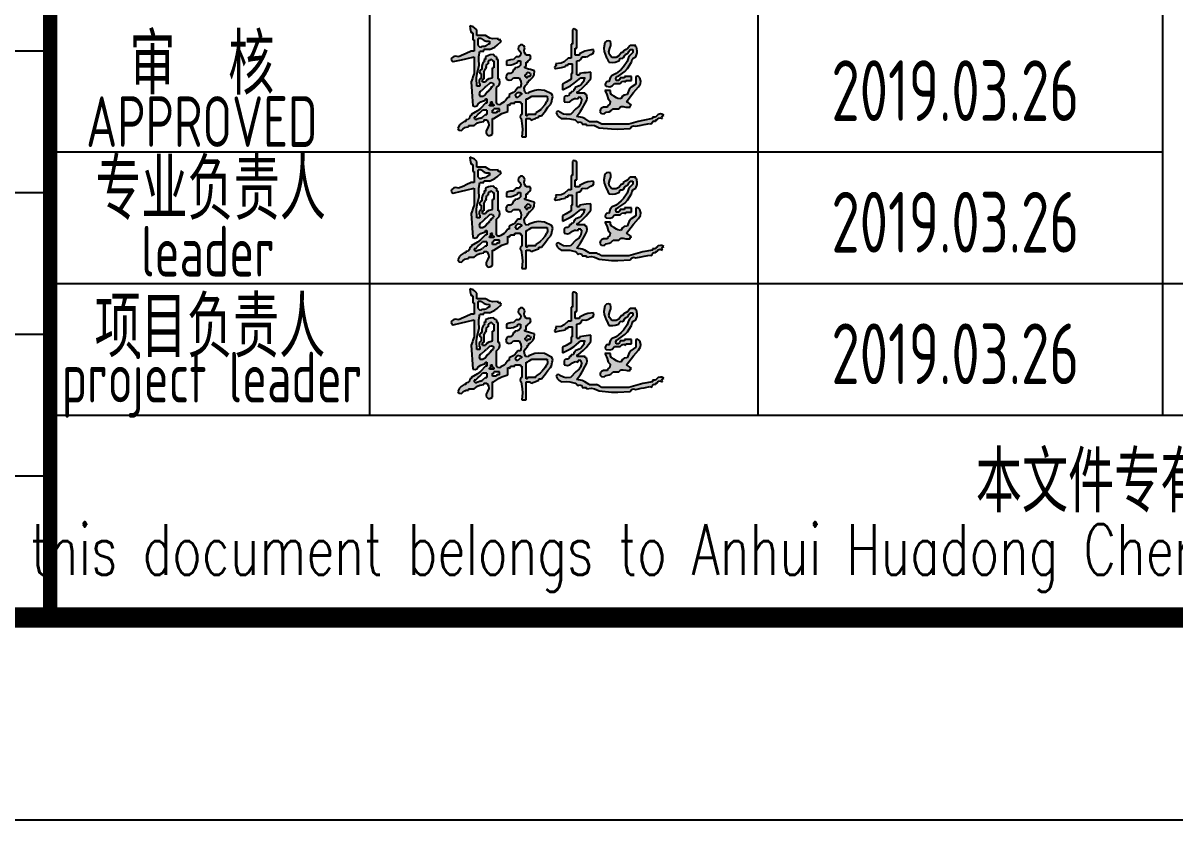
# Model space of a CAD drawing. Extents: x 4414382 to 4540065, y -615151 to -235742.
# Drawn here: x 4512928 to 4518623, y -359784 to -355847 of the extents above; entities that cross this region are included whole.
import ezdxf
from ezdxf.enums import TextEntityAlignment as Align

# ---------------------------------------------------------------- set-up
doc = ezdxf.new("R2010")
doc.units = 0
doc.header["$LTSCALE"] = 1000
doc.header["$MEASUREMENT"] = 0
doc.layers.get('0').update_dxf_attribs({"linetype": 'CONTINUOUS'})
doc.layers.add('PUB_TITLE', color=4, linetype='CONTINUOUS')
doc.layers.add('图层线', color=8, linetype='CONTINUOUS')
doc.styles.add('AHD', font='sceie.shx', dxfattribs={"width": 0.7, "bigfont": 'sceic.shx'})
doc.styles.add('ECEC_TQ', font='txt_l.shx', dxfattribs={"bigfont": 'hztxt_l.shx'})
doc.styles.add('sceie', font='sceie.shx', dxfattribs={"bigfont": 'sceic.shx'})

# ---------------------------------------------------------------- blocks, each defined once
blk = doc.blocks.new('韩超')
h = blk.add_hatch(color=256)
h.dxf.hatch_style = 1
h.paths.add_polyline_path([(0.787849, 0.514197), (0.777955, 0.527898), (0.77346, 0.562754), (0.78123, 0.586063), (0.805739, 0.61125), (0.805739, 0.625142), (0.819631, 0.625142), (0.818004, 0.635027), (0.823773, 0.643681), (0.833523, 0.64598), (0.860867, 0.674873), (0.870953, 0.696725), (0.875199, 0.736279), (0.836353, 0.74757), (0.816903, 0.753127), (0.777955, 0.764063), (0.777955, 0.777955), (0.791847, 0.777955), (0.791847, 0.819631), (0.801775, 0.820971), (0.80763, 0.824875), (0.812685, 0.833523), (0.832189, 0.847055), (0.839321, 0.866071), (0.833523, 0.889091), (0.791847, 0.889091), (0.776856, 0.916298), (0.7735, 0.934755), (0.777955, 0.965498), (0.770329, 0.984025), (0.756314, 0.993368), (0.736279, 0.993282), (0.716867, 0.977277), (0.713907, 0.950644), (0.729333, 0.930768), (0.740061, 0.911103), (0.737625, 0.891618), (0.722387, 0.875199), (0.694603, 0.875199), (0.683489, 0.864086), (0.677932, 0.858529), (0.666819, 0.847415), (0.638572, 0.845181), (0.624291, 0.842325), (0.597358, 0.833523), (0.597358, 0.791847), (0.643081, 0.794876), (0.666726, 0.800787), (0.708495, 0.819631), (0.708495, 0.833523), (0.736279, 0.833523), (0.736279, 0.791847), (0.718733, 0.774249), (0.705317, 0.767541), (0.680711, 0.764063), (0.680711, 0.750171), (0.666819, 0.750171), (0.658732, 0.72359), (0.639033, 0.708815), (0.61125, 0.708495), (0.596777, 0.690733), (0.592946, 0.675409), (0.597358, 0.652926), (0.623512, 0.642026), (0.64687, 0.646697), (0.666819, 0.666819), (0.722387, 0.666819), (0.738834, 0.631134), (0.742077, 0.608437), (0.736279, 0.569574), (0.708495, 0.569574), (0.682162, 0.535076), (0.663824, 0.519794), (0.625142, 0.500114), (0.625142, 0.47233), (0.61125, 0.47233), (0.589715, 0.441777), (0.574435, 0.428025), (0.54179, 0.409816), (0.527664, 0.400538), (0.510468, 0.403404), (0.500114, 0.416762), (0.500114, 0.569574), (0.524623, 0.594762), (0.532393, 0.618071), (0.527898, 0.652926), (0.514006, 0.652926), (0.514006, 0.847415), (0.500114, 0.847415), (0.500114, 0.875199), (0.486416, 0.877514), (0.478388, 0.883536), (0.47233, 0.896037), (0.438162, 0.892345), (0.420863, 0.888021), (0.388977, 0.875199), (0.388977, 0.847415), (0.375085, 0.847415), (0.379444, 0.836821), (0.376971, 0.826928), (0.368139, 0.819631), (0.356965, 0.793593), (0.353947, 0.778504), (0.354247, 0.750171), (0.337644, 0.741703), (0.330222, 0.726858), (0.333409, 0.708495), (0.347301, 0.708495), (0.347301, 0.666819), (0.332737, 0.655189), (0.327028, 0.643772), (0.326463, 0.625142), (0.32344, 0.619715), (0.327253, 0.612088), (0.333409, 0.61125), (0.333409, 0.583466), (0.305625, 0.583466), (0.302565, 0.667178), (0.306887, 0.710398), (0.326463, 0.791847), (0.3234, 0.8474), (0.32482, 0.875797), (0.333409, 0.930768), (0.375085, 0.930768), (0.375085, 0.94466), (0.430654, 0.94466), (0.482374, 0.970498), (0.50707, 0.987931), (0.548736, 1.028012), (0.542559, 1.028676), (0.538615, 1.036564), (0.54179, 1.041904), (0.514006, 1.041904), (0.514006, 1.055796), (0.462884, 1.052445), (0.433869, 1.058893), (0.388977, 1.08358), (0.305625, 1.08358), (0.305625, 1.139148), (0.281985, 1.161307), (0.266841, 1.170393), (0.236165, 1.180825), (0.238399, 1.152578), (0.241255, 1.138297), (0.250057, 1.111364), (0.263949, 1.111364), (0.263949, 1.041904), (0.277841, 1.041904), (0.277841, 0.930768), (0.250057, 0.930768), (0.200194, 0.90821), (0.175186, 0.897095), (0.125028, 0.875199), (0.097454, 0.881715), (0.078516, 0.877928), (0.055568, 0.861307), (0.050109, 0.847376), (0.0559, 0.8329), (0.06946, 0.826577), (0.152955, 0.845407), (0.194635, 0.855133), (0.277841, 0.875199), (0.277841, 0.708495), (0.266727, 0.675154), (0.261171, 0.658483), (0.250057, 0.625142), (0.255939, 0.530696), (0.258718, 0.483462), (0.263949, 0.388977), (0.286969, 0.38318), (0.305985, 0.390311), (0.319517, 0.409816), (0.344599, 0.428141), (0.359268, 0.435475), (0.388977, 0.444546), (0.388977, 0.458438), (0.40287, 0.458438), (0.40287, 0.416762), (0.388977, 0.416762), (0.340729, 0.364454), (0.31168, 0.341215), (0.250057, 0.305625), (0.250057, 0.291733), (0.236165, 0.291733), (0.231424, 0.268639), (0.217583, 0.254798), (0.194489, 0.250057), (0.194489, 0.236165), (0.180597, 0.236165), (0.148793, 0.216524), (0.134276, 0.200394), (0.118082, 0.166705), (0.127514, 0.14947), (0.152825, 0.145854), (0.166705, 0.159759), (0.185336, 0.17447), (0.198563, 0.17943), (0.222273, 0.180597), (0.222273, 0.194489), (0.277841, 0.194489), (0.311245, 0.220472), (0.333233, 0.229896), (0.375085, 0.236165), (0.375085, 0.250057), (0.40287, 0.250057), (0.420685, 0.221738), (0.422698, 0.197582), (0.409816, 0.166705), (0.396068, 0.142401), (0.398473, 0.118345), (0.416762, 0.097244), (0.43433, 0.097627), (0.444154, 0.100901), (0.458438, 0.111136), (0.458438, 0.263949), (0.47233, 0.263949), (0.524193, 0.298154), (0.552768, 0.312442), (0.61125, 0.333409), (0.61125, 0.40287), (0.621931, 0.39652), (0.637706, 0.404407), (0.639034, 0.416762), (0.680711, 0.416762), (0.680711, 0.430654), (0.736279, 0.430654), (0.736279, 0.416762), (0.750171, 0.416762), (0.750171, 0.305625), (0.735269, 0.297653), (0.731714, 0.276323), (0.743225, 0.263949), (0.754517, 0.192544), (0.755945, 0.155413), (0.750171, 0.083352), (0.791847, 0.083352), (0.791847, 0.263949), (0.833523, 0.263949), (0.837499, 0.253205), (0.852744, 0.249394), (0.861307, 0.257003), (0.883535, 0.265338), (0.894648, 0.269506), (0.916876, 0.277841), (0.916876, 0.291733), (0.94466, 0.291733), (0.969894, 0.324902), (0.982398, 0.341574), (1.007174, 0.375085), (1.032146, 0.402761), (1.041693, 0.421855), (1.04885, 0.458438), (1.055218, 0.477023), (1.053221, 0.491001), (1.041904, 0.50706), (0.972444, 0.54179), (0.910919, 0.546316), (0.877697, 0.541786), (0.819631, 0.520952), (0.805828, 0.5112)])
h.paths.add_polyline_path([(0.791847, 0.458438), (0.805739, 0.458438), (0.82241, 0.469551), (0.847415, 0.486222), (1.000228, 0.486222), (1.003038, 0.45197), (0.997988, 0.431769), (0.97939, 0.40287), (0.948039, 0.36501), (0.929334, 0.347744), (0.889091, 0.319517), (0.889091, 0.305625), (0.805739, 0.305625), (0.805739, 0.291733), (0.791847, 0.291733)], flags=16)
h.paths.add_polyline_path([(0.750171, 0.500114), (0.736279, 0.500114), (0.725165, 0.489), (0.719608, 0.483443), (0.708495, 0.47233), (0.694603, 0.47233), (0.694603, 0.486222), (0.688447, 0.48706), (0.684633, 0.494686), (0.687657, 0.500114), (0.701182, 0.516386), (0.715167, 0.52238), (0.736279, 0.520952), (0.736943, 0.514775), (0.744831, 0.510831), (0.750171, 0.514006)], flags=16)
h.paths.add_polyline_path([(0.791847, 0.666819), (0.793521, 0.674497), (0.785633, 0.682384), (0.777955, 0.680711), (0.777955, 0.694603), (0.791847, 0.694603), (0.792194, 0.70849), (0.806202, 0.718996), (0.819631, 0.715441), (0.833192, 0.709118), (0.838982, 0.694641), (0.833523, 0.680711), (0.805739, 0.680711), (0.805739, 0.666819)], flags=16)
h.paths.add_polyline_path([(0.527898, 0.361193), (0.527898, 0.333409), (0.517217, 0.339759), (0.501443, 0.331871), (0.500114, 0.319517), (0.458438, 0.319517), (0.458438, 0.347301), (0.466116, 0.345628), (0.474003, 0.353515), (0.47233, 0.361193)], flags=16)
h.paths.add_polyline_path([(0.47233, 0.40287), (0.47233, 0.388977), (0.430654, 0.388977), (0.42898, 0.396656), (0.436867, 0.404543), (0.444546, 0.40287), (0.444546, 0.430654), (0.458438, 0.430654), (0.452088, 0.419973), (0.459976, 0.404198)], flags=16)
h.paths.add_polyline_path([(0.47233, 0.604304), (0.464836, 0.588169), (0.458643, 0.580427), (0.444546, 0.569574), (0.444546, 0.555682), (0.430654, 0.555682), (0.432327, 0.548004), (0.42444, 0.540117), (0.416762, 0.54179), (0.416762, 0.527898), (0.40287, 0.527898), (0.39467, 0.507807), (0.386422, 0.49791), (0.368139, 0.486222), (0.333409, 0.486222), (0.327612, 0.509242), (0.334743, 0.528258), (0.354247, 0.54179), (0.384775, 0.569612), (0.400056, 0.583504), (0.430654, 0.61125), (0.446814, 0.616197), (0.458647, 0.614224)], flags=16)
h.paths.add_polyline_path([(0.458438, 0.666819), (0.426908, 0.659351), (0.410404, 0.649448), (0.388977, 0.625142), (0.361193, 0.625142), (0.354844, 0.635823), (0.362731, 0.651598), (0.375085, 0.652926), (0.375085, 0.722387), (0.390598, 0.753922), (0.396359, 0.771203), (0.40287, 0.805739), (0.416762, 0.805739), (0.416762, 0.833523), (0.430654, 0.833523), (0.434629, 0.844267), (0.449874, 0.848078), (0.458438, 0.840469), (0.459102, 0.834292), (0.466989, 0.830348), (0.47233, 0.833523), (0.47233, 0.764063), (0.458438, 0.764063)], flags=16)
h.paths.add_polyline_path([(0.40287, 0.347301), (0.40287, 0.305625), (0.388977, 0.305625), (0.360889, 0.27915), (0.342496, 0.268422), (0.305625, 0.257003), (0.294367, 0.254885), (0.286778, 0.256782), (0.277841, 0.263949), (0.277841, 0.277841), (0.291733, 0.277841), (0.319459, 0.305683), (0.333352, 0.319575), (0.361193, 0.347301)], flags=16)
h.paths.add_polyline_path([(0.430654, 1.000228), (0.416762, 1.000228), (0.39813, 0.985517), (0.384903, 0.980557), (0.361193, 0.97939), (0.347067, 0.970112), (0.329871, 0.972978), (0.319517, 0.986336), (0.319517, 1.055796), (0.347301, 1.055796), (0.376072, 1.035613), (0.395527, 1.029128), (0.430654, 1.028012)], flags=16)
h = blk.add_hatch(color=256)
h.dxf.hatch_style = 1
h.paths.add_polyline_path([(1.542018, 0.208381), (1.519791, 0.219494), (1.508677, 0.225051), (1.48645, 0.236165), (1.416989, 0.236165), (1.371255, 0.264232), (1.344642, 0.274582), (1.291961, 0.284787), (1.328443, 0.335457), (1.345237, 0.362046), (1.375313, 0.416762), (1.391241, 0.446575), (1.394603, 0.466747), (1.389205, 0.500114), (1.375313, 0.500114), (1.375313, 0.514006), (1.291961, 0.514006), (1.291961, 0.527898), (1.305853, 0.527898), (1.359796, 0.576664), (1.385101, 0.603375), (1.430881, 0.659873), (1.430881, 0.722387), (1.386427, 0.71683), (1.3642, 0.714052), (1.319745, 0.708495), (1.319745, 0.694603), (1.291961, 0.694603), (1.291961, 0.833523), (1.31926, 0.838693), (1.334923, 0.85044), (1.347529, 0.875199), (1.381781, 0.872389), (1.401982, 0.877439), (1.430881, 0.896037), (1.450883, 0.906123), (1.460131, 0.922307), (1.458666, 0.94466), (1.401114, 0.937345), (1.371819, 0.928557), (1.319745, 0.902983), (1.319745, 0.889091), (1.278069, 0.889091), (1.278069, 0.958552), (1.291961, 0.958552), (1.291961, 1.139148), (1.285806, 1.138304), (1.281086, 1.140664), (1.278069, 1.146094), (1.267308, 1.150023), (1.257931, 1.147679), (1.250285, 1.139148), (1.250285, 1.000228), (1.236393, 1.000228), (1.236393, 0.861307), (1.208609, 0.861307), (1.168183, 0.824416), (1.138053, 0.811024), (1.08358, 0.805739), (1.087939, 0.795145), (1.085465, 0.785252), (1.076634, 0.777955), (1.071121, 0.771113), (1.075065, 0.759282), (1.08358, 0.757117), (1.122533, 0.76519), (1.141984, 0.769358), (1.180825, 0.777955), (1.180825, 0.791847), (1.208609, 0.791847), (1.208609, 0.805739), (1.250285, 0.805739), (1.250285, 0.708495), (1.236393, 0.708495), (1.236393, 0.652926), (1.203973, 0.631977), (1.187234, 0.622213), (1.15304, 0.604304), (1.15304, 0.548736), (1.229739, 0.588318), (1.266619, 0.612432), (1.333637, 0.666819), (1.375313, 0.666819), (1.366995, 0.654381), (1.363975, 0.646831), (1.361421, 0.632088), (1.335054, 0.599814), (1.316435, 0.58585), (1.278069, 0.569574), (1.278069, 0.555682), (1.264177, 0.555682), (1.26415, 0.539965), (1.25211, 0.527924), (1.236393, 0.527898), (1.236393, 0.514006), (1.222501, 0.514006), (1.219217, 0.502022), (1.216226, 0.496039), (1.208609, 0.486222), (1.191149, 0.488205), (1.17971, 0.484393), (1.166932, 0.47233), (1.166932, 0.430654), (1.200708, 0.424307), (1.223469, 0.429997), (1.250285, 0.451492), (1.27048, 0.461183), (1.283894, 0.46286), (1.305853, 0.458438), (1.305853, 0.47233), (1.333637, 0.47233), (1.333637, 0.458438), (1.339793, 0.4576), (1.343606, 0.449973), (1.340583, 0.444546), (1.32937, 0.406076), (1.316213, 0.38634), (1.285015, 0.361193), (1.229447, 0.305625), (1.187056, 0.302553), (1.163204, 0.307323), (1.125256, 0.326463), (1.114566, 0.33576), (1.096818, 0.332211), (1.090526, 0.319517), (1.102438, 0.292491), (1.113943, 0.279343), (1.139148, 0.263949), (1.194983, 0.265062), (1.223561, 0.262204), (1.278069, 0.250057), (1.289183, 0.238943), (1.294739, 0.233386), (1.305853, 0.222273), (1.320568, 0.231877), (1.341519, 0.224893), (1.347529, 0.208381), (1.389205, 0.208381), (1.389205, 0.194489), (1.439628, 0.1998), (1.468259, 0.195028), (1.514234, 0.173651), (1.635959, 0.161998), (1.69773, 0.160594), (1.819859, 0.166705), (1.833779, 0.185933), (1.852296, 0.192877), (1.875427, 0.187543), (1.930995, 0.198656), (1.958779, 0.204213), (2.014348, 0.215327), (2.025534, 0.209917), (2.039748, 0.217024), (2.042132, 0.229219), (2.049428, 0.23805), (2.059322, 0.240524), (2.069916, 0.236165), (2.069916, 0.250057), (2.083808, 0.250057), (2.098401, 0.26772), (2.118188, 0.272666), (2.139376, 0.263949), (2.133917, 0.27788), (2.139708, 0.292356), (2.153268, 0.298679), (2.133073, 0.308371), (2.119659, 0.310047), (2.0977, 0.305625), (2.086586, 0.294512), (2.08103, 0.288955), (2.069916, 0.277841), (2.042132, 0.277841), (2.042132, 0.263949), (1.946785, 0.245868), (1.899372, 0.234712), (1.805967, 0.208381)])
h = blk.add_hatch(color=256)
h.dxf.hatch_style = 1
h.paths.add_polyline_path([(1.611478, 0.625142), (1.597547, 0.630601), (1.583071, 0.624811), (1.576748, 0.61125), (1.572819, 0.60049), (1.575163, 0.591112), (1.583694, 0.583466), (1.61855, 0.578971), (1.641859, 0.586741), (1.667046, 0.61125), (1.680938, 0.61125), (1.722615, 0.61125), (1.737208, 0.628913), (1.756995, 0.63386), (1.778183, 0.625142), (1.778183, 0.639034), (1.833751, 0.639034), (1.833751, 0.655705), (1.833751, 0.66404), (1.833751, 0.680711), (1.805967, 0.680711), (1.792075, 0.680711), (1.764291, 0.680711), (1.764291, 0.666819), (1.722615, 0.666819), (1.717058, 0.655705), (1.714279, 0.650148), (1.708723, 0.639034), (1.69483, 0.639034), (1.680938, 0.639034), (1.678868, 0.661339), (1.688455, 0.678116), (1.708723, 0.687657), (1.768692, 0.728785), (1.795922, 0.757527), (1.833751, 0.819631), (1.839429, 0.846829), (1.850907, 0.862133), (1.875427, 0.875199), (1.888443, 0.91196), (1.890032, 0.934206), (1.882373, 0.972444), (1.876196, 0.973108), (1.872252, 0.980995), (1.875427, 0.986336), (1.861535, 0.986336), (1.819859, 0.986336), (1.796859, 0.959188), (1.781933, 0.947248), (1.750399, 0.930768), (1.750399, 0.916876), (1.736507, 0.916876), (1.71031, 0.882162), (1.682751, 0.868382), (1.639262, 0.868253), (1.61591, 0.897042), (1.610049, 0.922442), (1.618424, 0.958552), (1.629264, 0.984285), (1.6309, 1.000642), (1.62537, 1.028012), (1.602888, 1.032424), (1.587563, 1.028593), (1.569802, 1.01412), (1.562035, 0.958817), (1.56513, 0.927869), (1.583694, 0.875199), (1.595758, 0.853473), (1.601336, 0.842318), (1.611478, 0.819631), (1.650742, 0.818134), (1.671448, 0.821092), (1.708723, 0.833523), (1.714279, 0.844637), (1.717058, 0.850194), (1.722615, 0.861307), (1.740978, 0.85812), (1.755823, 0.865542), (1.764291, 0.882145), (1.764955, 0.888322), (1.772842, 0.892266), (1.778183, 0.889091), (1.778183, 0.902983), (1.792075, 0.902983), (1.803189, 0.919654), (1.808745, 0.927989), (1.819859, 0.94466), (1.847643, 0.94466), (1.847643, 0.916876), (1.817381, 0.887163), (1.804962, 0.866982), (1.792075, 0.826577), (1.753545, 0.774398), (1.730689, 0.750113), (1.680938, 0.708495), (1.641359, 0.690689), (1.621854, 0.667284)])
h = blk.add_hatch(color=256)
h.dxf.hatch_style = 1
h.paths.add_polyline_path([(1.831635, 0.573795), (1.812227, 0.549535), (1.792075, 0.500114), (1.762292, 0.496094), (1.744726, 0.484384), (1.729561, 0.458438), (1.700075, 0.463546), (1.684975, 0.469586), (1.6601, 0.486222), (1.637668, 0.49978), (1.627728, 0.515685), (1.62537, 0.54179), (1.603143, 0.54179), (1.592029, 0.54179), (1.569802, 0.54179), (1.586675, 0.509854), (1.593737, 0.492906), (1.604532, 0.458438), (1.621804, 0.436498), (1.61886, 0.407063), (1.597586, 0.388977), (1.597586, 0.375085), (1.55591, 0.375085), (1.536306, 0.36578), (1.526798, 0.35437), (1.52118, 0.333409), (1.537185, 0.313997), (1.563818, 0.311038), (1.583694, 0.326463), (1.614401, 0.331156), (1.630976, 0.339443), (1.653154, 0.361193), (1.667046, 0.361193), (1.708723, 0.361193), (1.720352, 0.375758), (1.731769, 0.381467), (1.750399, 0.382031), (1.77782, 0.376762), (1.791938, 0.37535), (1.819859, 0.375085), (1.821199, 0.385013), (1.825102, 0.390868), (1.833751, 0.395924), (1.815429, 0.411271), (1.805589, 0.418299), (1.785129, 0.430654), (1.829593, 0.491137), (1.853312, 0.520437), (1.903211, 0.57652), (1.923495, 0.606919), (1.927312, 0.631729), (1.917103, 0.666819), (1.904326, 0.678881), (1.892887, 0.682694), (1.875427, 0.680711), (1.875427, 0.650148), (1.875427, 0.634867), (1.875427, 0.604304)])
for p, q in [((0.266841, 1.170393), (0.236165, 1.180825)), ((0.236165, 1.180825), (0.238399, 1.152578)), ((0.238399, 1.152578), (0.241255, 1.138297)), ((0.281985, 1.161307), (0.266841, 1.170393)), ((0.305625, 1.139148), (0.281985, 1.161307)), ((0.305625, 1.08358), (0.305625, 1.139148)), ((1.257931, 1.147679), (1.250285, 1.139148)), ((1.250285, 1.139148), (1.250285, 1.000228)), ((1.267308, 1.150023), (1.257931, 1.147679)), ((1.278069, 1.146094), (1.267308, 1.150023)), ((1.281086, 1.140664), (1.278069, 1.146094)), ((1.285806, 1.138304), (1.281086, 1.140664)), ((1.291961, 1.139148), (1.285806, 1.138304)), ((1.291961, 0.958552), (1.291961, 1.139148)), ((0.241255, 1.138297), (0.250057, 1.111364)), ((0.263949, 1.111364), (0.250057, 1.111364)), ((0.263949, 1.111364), (0.263949, 1.041904)), ((0.263949, 1.041904), (0.277841, 1.041904)), ((0.277841, 1.041904), (0.277841, 0.930768)), ((0.388977, 1.08358), (0.305625, 1.08358)), ((0.319517, 0.986336), (0.319517, 1.055796)), ((0.347301, 1.055796), (0.319517, 1.055796)), ((0.347301, 1.055796), (0.376072, 1.035613)), ((0.376072, 1.035613), (0.395527, 1.029128)), ((0.433869, 1.058893), (0.388977, 1.08358)), ((0.395527, 1.029128), (0.430654, 1.028012)), ((0.430654, 1.028012), (0.430654, 1.000228)), ((0.462884, 1.052445), (0.433869, 1.058893)), ((0.514006, 1.055796), (0.462884, 1.052445)), ((0.50707, 0.987931), (0.548736, 1.028012)), ((0.514006, 1.041904), (0.514006, 1.055796)), ((0.54179, 1.041904), (0.514006, 1.041904)), ((0.538615, 1.036564), (0.54179, 1.041904)), ((0.542559, 1.028676), (0.538615, 1.036564)), ((0.548736, 1.028012), (0.542559, 1.028676)), ((1.587563, 1.028593), (1.569802, 1.01412)), ((1.602888, 1.032424), (1.587563, 1.028593)), ((1.62537, 1.028012), (1.602888, 1.032424)), ((1.6309, 1.000642), (1.62537, 1.028012)), ((0.250057, 0.930768), (0.200194, 0.90821)), ((0.277841, 0.930768), (0.250057, 0.930768)), ((0.319517, 0.986336), (0.329871, 0.972978)), ((0.32482, 0.875797), (0.333409, 0.930768)), ((0.329871, 0.972978), (0.347067, 0.970112)), ((0.333409, 0.930768), (0.375085, 0.930768)), ((0.347067, 0.970112), (0.361193, 0.97939)), ((0.361193, 0.97939), (0.384903, 0.980557)), ((0.375085, 0.930768), (0.375085, 0.94466)), ((0.430654, 0.94466), (0.375085, 0.94466)), ((0.384903, 0.980557), (0.39813, 0.985517)), ((0.416762, 1.000228), (0.39813, 0.985517)), ((0.430654, 1.000228), (0.416762, 1.000228)), ((0.430654, 0.94466), (0.482374, 0.970498)), ((0.482374, 0.970498), (0.50707, 0.987931)), ((0.716867, 0.977277), (0.713907, 0.950644)), ((0.713907, 0.950644), (0.729333, 0.930768)), ((0.736279, 0.993282), (0.716867, 0.977277)), ((0.729333, 0.930768), (0.740061, 0.911103)), ((0.756314, 0.993368), (0.736279, 0.993282)), ((0.770329, 0.984025), (0.756314, 0.993368)), ((0.777955, 0.965498), (0.770329, 0.984025)), ((0.7735, 0.934755), (0.777955, 0.965498)), ((0.776856, 0.916298), (0.7735, 0.934755)), ((0.791847, 0.889091), (0.776856, 0.916298)), ((1.236393, 1.000228), (1.236393, 0.861307)), ((1.250285, 1.000228), (1.236393, 1.000228)), ((1.278069, 0.958552), (1.291961, 0.958552)), ((1.278069, 0.889091), (1.278069, 0.958552)), ((1.371819, 0.928557), (1.319745, 0.902983)), ((1.401114, 0.937345), (1.371819, 0.928557)), ((1.458666, 0.94466), (1.401114, 0.937345)), ((1.450883, 0.906123), (1.460131, 0.922307)), ((1.460131, 0.922307), (1.458666, 0.94466)), ((1.569802, 1.01412), (1.562035, 0.958817)), ((1.562035, 0.958817), (1.56513, 0.927869)), ((1.56513, 0.927869), (1.583694, 0.875199)), ((1.610049, 0.922442), (1.618424, 0.958552)), ((1.61591, 0.897042), (1.610049, 0.922442)), ((1.618424, 0.958552), (1.629264, 0.984285)), ((1.629264, 0.984285), (1.6309, 1.000642)), ((1.736507, 0.916876), (1.71031, 0.882162)), ((1.750399, 0.916876), (1.736507, 0.916876)), ((1.781933, 0.947248), (1.750399, 0.930768)), ((1.750399, 0.930768), (1.750399, 0.916876)), ((1.796859, 0.959188), (1.781933, 0.947248)), ((1.792075, 0.902983), (1.803189, 0.919654)), ((1.819859, 0.986336), (1.796859, 0.959188)), ((1.803189, 0.919654), (1.808745, 0.927989)), ((1.808745, 0.927989), (1.819859, 0.94466)), ((1.847643, 0.916876), (1.817381, 0.887163)), ((1.861535, 0.986336), (1.819859, 0.986336)), ((1.819859, 0.94466), (1.847643, 0.94466)), ((1.847643, 0.94466), (1.847643, 0.916876)), ((1.875427, 0.986336), (1.861535, 0.986336)), ((1.872252, 0.980995), (1.875427, 0.986336)), ((1.876196, 0.973108), (1.872252, 0.980995)), ((1.875427, 0.875199), (1.888443, 0.91196)), ((1.882373, 0.972444), (1.876196, 0.973108)), ((1.890032, 0.934206), (1.882373, 0.972444)), ((1.888443, 0.91196), (1.890032, 0.934206)), ((0.055568, 0.861307), (0.050109, 0.847376)), ((0.050109, 0.847376), (0.0559, 0.8329)), ((0.078516, 0.877928), (0.055568, 0.861307)), ((0.0559, 0.8329), (0.06946, 0.826577)), ((0.06946, 0.826577), (0.152955, 0.845407)), ((0.097454, 0.881715), (0.078516, 0.877928)), ((0.125028, 0.875199), (0.097454, 0.881715)), ((0.175186, 0.897095), (0.125028, 0.875199)), ((0.152955, 0.845407), (0.194635, 0.855133)), ((0.200194, 0.90821), (0.175186, 0.897095)), ((0.194635, 0.855133), (0.277841, 0.875199)), ((0.277841, 0.875199), (0.277841, 0.708495)), ((0.3234, 0.8474), (0.32482, 0.875797)), ((0.326463, 0.791847), (0.3234, 0.8474)), ((0.368139, 0.819631), (0.356965, 0.793593)), ((0.376971, 0.826928), (0.368139, 0.819631)), ((0.388977, 0.847415), (0.375085, 0.847415)), ((0.375085, 0.847415), (0.379444, 0.836821)), ((0.379444, 0.836821), (0.376971, 0.826928)), ((0.420863, 0.888021), (0.388977, 0.875199)), ((0.388977, 0.875199), (0.388977, 0.847415)), ((0.396359, 0.771203), (0.40287, 0.805739)), ((0.40287, 0.805739), (0.416762, 0.805739)), ((0.416762, 0.833523), (0.416762, 0.805739)), ((0.430654, 0.833523), (0.416762, 0.833523)), ((0.438162, 0.892345), (0.420863, 0.888021)), ((0.434629, 0.844267), (0.430654, 0.833523)), ((0.449874, 0.848078), (0.434629, 0.844267)), ((0.47233, 0.896037), (0.438162, 0.892345)), ((0.458438, 0.840469), (0.449874, 0.848078)), ((0.458438, 0.840469), (0.459102, 0.834292)), ((0.466989, 0.830348), (0.459102, 0.834292)), ((0.47233, 0.833523), (0.466989, 0.830348)), ((0.478388, 0.883536), (0.47233, 0.896037)), ((0.47233, 0.833523), (0.47233, 0.764063)), ((0.486416, 0.877514), (0.478388, 0.883536)), ((0.500114, 0.875199), (0.486416, 0.877514)), ((0.500114, 0.875199), (0.500114, 0.847415)), ((0.514006, 0.847415), (0.500114, 0.847415)), ((0.514006, 0.652926), (0.514006, 0.847415)), ((0.624291, 0.842325), (0.597358, 0.833523)), ((0.597358, 0.833523), (0.597358, 0.791847)), ((0.638572, 0.845181), (0.624291, 0.842325)), ((0.666819, 0.847415), (0.638572, 0.845181)), ((0.643081, 0.794876), (0.666726, 0.800787)), ((0.666726, 0.800787), (0.708495, 0.819631)), ((0.677932, 0.858529), (0.666819, 0.847415)), ((0.683489, 0.864086), (0.677932, 0.858529)), ((0.694603, 0.875199), (0.683489, 0.864086)), ((0.722387, 0.875199), (0.694603, 0.875199)), ((0.708495, 0.833523), (0.736279, 0.833523)), ((0.708495, 0.819631), (0.708495, 0.833523)), ((0.737625, 0.891618), (0.722387, 0.875199)), ((0.736279, 0.833523), (0.736279, 0.791847)), ((0.740061, 0.911103), (0.737625, 0.891618)), ((0.833523, 0.889091), (0.791847, 0.889091)), ((0.791847, 0.819631), (0.801775, 0.820971)), ((0.791847, 0.777955), (0.791847, 0.819631)), ((0.801775, 0.820971), (0.80763, 0.824875)), ((0.80763, 0.824875), (0.812685, 0.833523)), ((0.812685, 0.833523), (0.832189, 0.847055)), ((0.832189, 0.847055), (0.839321, 0.866071)), ((0.839321, 0.866071), (0.833523, 0.889091)), ((1.138053, 0.811024), (1.08358, 0.805739)), ((1.08358, 0.805739), (1.087939, 0.795145)), ((1.168183, 0.824416), (1.138053, 0.811024)), ((1.208609, 0.861307), (1.168183, 0.824416)), ((1.236393, 0.861307), (1.208609, 0.861307)), ((1.208609, 0.791847), (1.208609, 0.805739)), ((1.208609, 0.805739), (1.250285, 0.805739)), ((1.250285, 0.708495), (1.250285, 0.805739)), ((1.319745, 0.889091), (1.278069, 0.889091)), ((1.291961, 0.833523), (1.31926, 0.838693)), ((1.291961, 0.694603), (1.291961, 0.833523)), ((1.31926, 0.838693), (1.334923, 0.85044)), ((1.319745, 0.902983), (1.319745, 0.889091)), ((1.334923, 0.85044), (1.347529, 0.875199)), ((1.347529, 0.875199), (1.381781, 0.872389)), ((1.381781, 0.872389), (1.401982, 0.877439)), ((1.401982, 0.877439), (1.430881, 0.896037)), ((1.430881, 0.896037), (1.450883, 0.906123)), ((1.583694, 0.875199), (1.595758, 0.853473)), ((1.595758, 0.853473), (1.601336, 0.842318)), ((1.601336, 0.842318), (1.611478, 0.819631)), ((1.611478, 0.819631), (1.650742, 0.818134)), ((1.639262, 0.868253), (1.61591, 0.897042)), ((1.682751, 0.868382), (1.639262, 0.868253)), ((1.650742, 0.818134), (1.671448, 0.821092)), ((1.671448, 0.821092), (1.708723, 0.833523)), ((1.71031, 0.882162), (1.682751, 0.868382)), ((1.708723, 0.833523), (1.714279, 0.844637)), ((1.714279, 0.844637), (1.717058, 0.850194)), ((1.717058, 0.850194), (1.722615, 0.861307)), ((1.722615, 0.861307), (1.740978, 0.85812)), ((1.740978, 0.85812), (1.755823, 0.865542)), ((1.792075, 0.826577), (1.753545, 0.774398)), ((1.755823, 0.865542), (1.764291, 0.882145)), ((1.764291, 0.882145), (1.764955, 0.888322)), ((1.764955, 0.888322), (1.772842, 0.892266)), ((1.772842, 0.892266), (1.778183, 0.889091)), ((1.778183, 0.902983), (1.792075, 0.902983)), ((1.778183, 0.889091), (1.778183, 0.902983)), ((1.804962, 0.866982), (1.792075, 0.826577)), ((1.795922, 0.757527), (1.833751, 0.819631)), ((1.817381, 0.887163), (1.804962, 0.866982)), ((1.833751, 0.819631), (1.839429, 0.846829)), ((1.839429, 0.846829), (1.850907, 0.862133)), ((1.850907, 0.862133), (1.875427, 0.875199)), ((0.277841, 0.708495), (0.266727, 0.675154)), ((0.302565, 0.667178), (0.306887, 0.710398)), ((0.306887, 0.710398), (0.326463, 0.791847)), ((0.337644, 0.741703), (0.330222, 0.726858)), ((0.330222, 0.726858), (0.333409, 0.708495)), ((0.347301, 0.708495), (0.333409, 0.708495)), ((0.354247, 0.750171), (0.337644, 0.741703)), ((0.347301, 0.708495), (0.347301, 0.666819)), ((0.356965, 0.793593), (0.353947, 0.778504)), ((0.353947, 0.778504), (0.354247, 0.750171)), ((0.375085, 0.722387), (0.390598, 0.753922)), ((0.375085, 0.722387), (0.375085, 0.652926)), ((0.396359, 0.771203), (0.390598, 0.753922)), ((0.47233, 0.764063), (0.458438, 0.764063)), ((0.458438, 0.666819), (0.458438, 0.764063)), ((0.596777, 0.690733), (0.592946, 0.675409)), ((0.61125, 0.708495), (0.596777, 0.690733)), ((0.597358, 0.791847), (0.643081, 0.794876)), ((0.639033, 0.708815), (0.61125, 0.708495)), ((0.658732, 0.72359), (0.639033, 0.708815)), ((0.666819, 0.750171), (0.658732, 0.72359)), ((0.680711, 0.750171), (0.666819, 0.750171)), ((0.705317, 0.767541), (0.680711, 0.764063)), ((0.680711, 0.764063), (0.680711, 0.750171)), ((0.718733, 0.774249), (0.705317, 0.767541)), ((0.736279, 0.791847), (0.718733, 0.774249)), ((0.777955, 0.777955), (0.791847, 0.777955)), ((0.777955, 0.764063), (0.777955, 0.777955)), ((0.816903, 0.753127), (0.777955, 0.764063)), ((0.777955, 0.694603), (0.777955, 0.680711)), ((0.777955, 0.694603), (0.791847, 0.694603)), ((0.792194, 0.70849), (0.791847, 0.694603)), ((0.806202, 0.718996), (0.792194, 0.70849)), ((0.819631, 0.715441), (0.806202, 0.718996)), ((0.836353, 0.74757), (0.816903, 0.753127)), ((0.833192, 0.709118), (0.819631, 0.715441)), ((0.833192, 0.709118), (0.838982, 0.694641)), ((0.833523, 0.680711), (0.838982, 0.694641)), ((0.875199, 0.736279), (0.836353, 0.74757)), ((0.860867, 0.674873), (0.870953, 0.696725)), ((0.870953, 0.696725), (0.875199, 0.736279)), ((1.076634, 0.777955), (1.071121, 0.771113)), ((1.071121, 0.771113), (1.075065, 0.759282)), ((1.075065, 0.759282), (1.08358, 0.757117)), ((1.085465, 0.785252), (1.076634, 0.777955)), ((1.08358, 0.757117), (1.122533, 0.76519)), ((1.087939, 0.795145), (1.085465, 0.785252)), ((1.122533, 0.76519), (1.141984, 0.769358)), ((1.141984, 0.769358), (1.180825, 0.777955)), ((1.180825, 0.791847), (1.208609, 0.791847)), ((1.180825, 0.791847), (1.180825, 0.777955)), ((1.236393, 0.708495), (1.236393, 0.652926)), ((1.250285, 0.708495), (1.236393, 0.708495)), ((1.291961, 0.694603), (1.319745, 0.694603)), ((1.3642, 0.714052), (1.319745, 0.708495)), ((1.319745, 0.708495), (1.319745, 0.694603)), ((1.386427, 0.71683), (1.3642, 0.714052)), ((1.430881, 0.722387), (1.386427, 0.71683)), ((1.430881, 0.659873), (1.430881, 0.722387)), ((1.641359, 0.690689), (1.621854, 0.667284)), ((1.680938, 0.708495), (1.641359, 0.690689)), ((1.730689, 0.750113), (1.680938, 0.708495)), ((1.688455, 0.678116), (1.708723, 0.687657)), ((1.708723, 0.687657), (1.768692, 0.728785)), ((1.753545, 0.774398), (1.730689, 0.750113)), ((1.768692, 0.728785), (1.795922, 0.757527)), ((0.261171, 0.658483), (0.250057, 0.625142)), ((0.250057, 0.625142), (0.255939, 0.530696)), ((0.266727, 0.675154), (0.261171, 0.658483)), ((0.305625, 0.583466), (0.302565, 0.667178)), ((0.333409, 0.583466), (0.305625, 0.583466)), ((0.326463, 0.625142), (0.32344, 0.619715)), ((0.32344, 0.619715), (0.327253, 0.612088)), ((0.327028, 0.643772), (0.326463, 0.625142)), ((0.332737, 0.655189), (0.327028, 0.643772)), ((0.327253, 0.612088), (0.333409, 0.61125)), ((0.347301, 0.666819), (0.332737, 0.655189)), ((0.333409, 0.61125), (0.333409, 0.583466)), ((0.384775, 0.569612), (0.354247, 0.54179)), ((0.362731, 0.651598), (0.354844, 0.635823)), ((0.361193, 0.625142), (0.354844, 0.635823)), ((0.361193, 0.625142), (0.388977, 0.625142)), ((0.375085, 0.652926), (0.362731, 0.651598)), ((0.384775, 0.569612), (0.400056, 0.583504)), ((0.410404, 0.649448), (0.388977, 0.625142)), ((0.430654, 0.61125), (0.400056, 0.583504)), ((0.410404, 0.649448), (0.426908, 0.659351)), ((0.426908, 0.659351), (0.458438, 0.666819)), ((0.446814, 0.616197), (0.430654, 0.61125)), ((0.444546, 0.569574), (0.458643, 0.580427)), ((0.444546, 0.569574), (0.444546, 0.555682)), ((0.458647, 0.614224), (0.446814, 0.616197)), ((0.458643, 0.580427), (0.464836, 0.588169)), ((0.458647, 0.614224), (0.47233, 0.604304)), ((0.47233, 0.604304), (0.464836, 0.588169)), ((0.500114, 0.569574), (0.524623, 0.594762)), ((0.500114, 0.416762), (0.500114, 0.569574)), ((0.527898, 0.652926), (0.514006, 0.652926)), ((0.524623, 0.594762), (0.532393, 0.618071)), ((0.532393, 0.618071), (0.527898, 0.652926)), ((0.592946, 0.675409), (0.597358, 0.652926)), ((0.597358, 0.652926), (0.623512, 0.642026)), ((0.623512, 0.642026), (0.64687, 0.646697)), ((0.64687, 0.646697), (0.666819, 0.666819)), ((0.666819, 0.666819), (0.722387, 0.666819)), ((0.708495, 0.569574), (0.682162, 0.535076)), ((0.736279, 0.569574), (0.708495, 0.569574)), ((0.722387, 0.666819), (0.738834, 0.631134)), ((0.742077, 0.608437), (0.736279, 0.569574)), ((0.738834, 0.631134), (0.742077, 0.608437)), ((0.77346, 0.562754), (0.78123, 0.586063)), ((0.785633, 0.682384), (0.777955, 0.680711)), ((0.78123, 0.586063), (0.805739, 0.61125)), ((0.785633, 0.682384), (0.793521, 0.674497)), ((0.793521, 0.674497), (0.791847, 0.666819)), ((0.805739, 0.666819), (0.791847, 0.666819)), ((0.833523, 0.680711), (0.805739, 0.680711)), ((0.805739, 0.666819), (0.805739, 0.680711)), ((0.805739, 0.61125), (0.805739, 0.625142)), ((0.805739, 0.625142), (0.819631, 0.625142)), ((0.818004, 0.635027), (0.823773, 0.643681)), ((0.819631, 0.625142), (0.818004, 0.635027)), ((0.823773, 0.643681), (0.833523, 0.64598)), ((0.833523, 0.64598), (0.860867, 0.674873)), ((1.187234, 0.622213), (1.15304, 0.604304)), ((1.15304, 0.604304), (1.15304, 0.548736)), ((1.15304, 0.548736), (1.229739, 0.588318)), ((1.203973, 0.631977), (1.187234, 0.622213)), ((1.236393, 0.652926), (1.203973, 0.631977)), ((1.229739, 0.588318), (1.266619, 0.612432)), ((1.266619, 0.612432), (1.333637, 0.666819)), ((1.316435, 0.58585), (1.278069, 0.569574)), ((1.278069, 0.555682), (1.278069, 0.569574)), ((1.305853, 0.527898), (1.359796, 0.576664)), ((1.335054, 0.599814), (1.316435, 0.58585)), ((1.333637, 0.666819), (1.375313, 0.666819)), ((1.361421, 0.632088), (1.335054, 0.599814)), ((1.359796, 0.576664), (1.385101, 0.603375)), ((1.363975, 0.646831), (1.361421, 0.632088)), ((1.366995, 0.654381), (1.363975, 0.646831)), ((1.375313, 0.666819), (1.366995, 0.654381)), ((1.385101, 0.603375), (1.430881, 0.659873)), ((1.576748, 0.61125), (1.572819, 0.60049)), ((1.572819, 0.60049), (1.575163, 0.591112)), ((1.575163, 0.591112), (1.583694, 0.583466)), ((1.583071, 0.624811), (1.576748, 0.61125)), ((1.597547, 0.630601), (1.583071, 0.624811)), ((1.583694, 0.583466), (1.61855, 0.578971)), ((1.611478, 0.625142), (1.597547, 0.630601)), ((1.621854, 0.667284), (1.611478, 0.625142)), ((1.61855, 0.578971), (1.641859, 0.586741)), ((1.641859, 0.586741), (1.667046, 0.61125)), ((1.667046, 0.61125), (1.680938, 0.61125)), ((1.678868, 0.661339), (1.688455, 0.678116)), ((1.680938, 0.639034), (1.678868, 0.661339)), ((1.69483, 0.639034), (1.680938, 0.639034)), ((1.680938, 0.61125), (1.722615, 0.61125)), ((1.708723, 0.639034), (1.69483, 0.639034)), ((1.714279, 0.650148), (1.708723, 0.639034)), ((1.717058, 0.655705), (1.714279, 0.650148)), ((1.722615, 0.666819), (1.717058, 0.655705)), ((1.764291, 0.666819), (1.722615, 0.666819)), ((1.722615, 0.61125), (1.737208, 0.628913)), ((1.737208, 0.628913), (1.756995, 0.63386)), ((1.756995, 0.63386), (1.778183, 0.625142)), ((1.792075, 0.680711), (1.764291, 0.680711)), ((1.764291, 0.680711), (1.764291, 0.666819)), ((1.778183, 0.625142), (1.778183, 0.639034)), ((1.778183, 0.639034), (1.833751, 0.639034)), ((1.805967, 0.680711), (1.792075, 0.680711)), ((1.833751, 0.680711), (1.805967, 0.680711)), ((1.831635, 0.573795), (1.812227, 0.549535)), ((1.875427, 0.604304), (1.831635, 0.573795)), ((1.833751, 0.66404), (1.833751, 0.680711)), ((1.833751, 0.655705), (1.833751, 0.66404)), ((1.833751, 0.639034), (1.833751, 0.655705)), ((1.853312, 0.520437), (1.903211, 0.57652)), ((1.892887, 0.682694), (1.875427, 0.680711)), ((1.875427, 0.680711), (1.875427, 0.650148)), ((1.875427, 0.650148), (1.875427, 0.634867)), ((1.875427, 0.634867), (1.875427, 0.604304)), ((1.904326, 0.678881), (1.892887, 0.682694)), ((1.903211, 0.57652), (1.923495, 0.606919)), ((1.917103, 0.666819), (1.904326, 0.678881)), ((1.927312, 0.631729), (1.917103, 0.666819)), ((1.923495, 0.606919), (1.927312, 0.631729)), ((0.255939, 0.530696), (0.258718, 0.483462)), ((0.258718, 0.483462), (0.263949, 0.388977)), ((0.334743, 0.528258), (0.327612, 0.509242)), ((0.327612, 0.509242), (0.333409, 0.486222)), ((0.333409, 0.486222), (0.368139, 0.486222)), ((0.334743, 0.528258), (0.354247, 0.54179)), ((0.386422, 0.49791), (0.368139, 0.486222)), ((0.39467, 0.507807), (0.386422, 0.49791)), ((0.388977, 0.458438), (0.40287, 0.458438)), ((0.388977, 0.444546), (0.388977, 0.458438)), ((0.40287, 0.527898), (0.39467, 0.507807)), ((0.40287, 0.527898), (0.416762, 0.527898)), ((0.40287, 0.458438), (0.40287, 0.416762)), ((0.416762, 0.54179), (0.416762, 0.527898)), ((0.416762, 0.54179), (0.42444, 0.540117)), ((0.432327, 0.548004), (0.42444, 0.540117)), ((0.432327, 0.548004), (0.430654, 0.555682)), ((0.444546, 0.555682), (0.430654, 0.555682)), ((0.61125, 0.47233), (0.589715, 0.441777)), ((0.625142, 0.47233), (0.61125, 0.47233)), ((0.663824, 0.519794), (0.625142, 0.500114)), ((0.625142, 0.500114), (0.625142, 0.47233)), ((0.682162, 0.535076), (0.663824, 0.519794)), ((0.687657, 0.500114), (0.684633, 0.494686)), ((0.688447, 0.48706), (0.684633, 0.494686)), ((0.687657, 0.500114), (0.701182, 0.516386)), ((0.694603, 0.486222), (0.688447, 0.48706)), ((0.694603, 0.47233), (0.694603, 0.486222)), ((0.708495, 0.47233), (0.694603, 0.47233)), ((0.715167, 0.52238), (0.701182, 0.516386)), ((0.719608, 0.483443), (0.708495, 0.47233)), ((0.715167, 0.52238), (0.736279, 0.520952)), ((0.725165, 0.489), (0.719608, 0.483443)), ((0.725165, 0.489), (0.736279, 0.500114)), ((0.736279, 0.520952), (0.736943, 0.514775)), ((0.750171, 0.500114), (0.736279, 0.500114)), ((0.744831, 0.510831), (0.736943, 0.514775)), ((0.744831, 0.510831), (0.750171, 0.514006)), ((0.750171, 0.500114), (0.750171, 0.514006)), ((0.777955, 0.527898), (0.77346, 0.562754)), ((0.787849, 0.514197), (0.777955, 0.527898)), ((0.805828, 0.5112), (0.787849, 0.514197)), ((0.791847, 0.458438), (0.805739, 0.458438)), ((0.791847, 0.291733), (0.791847, 0.458438)), ((0.805739, 0.458438), (0.82241, 0.469551)), ((0.819631, 0.520952), (0.805828, 0.5112)), ((0.877697, 0.541786), (0.819631, 0.520952)), ((0.82241, 0.469551), (0.847415, 0.486222)), ((0.847415, 0.486222), (1.000228, 0.486222)), ((0.910919, 0.546316), (0.877697, 0.541786)), ((0.972444, 0.54179), (0.910919, 0.546316)), ((1.041904, 0.50706), (0.972444, 0.54179)), ((1.000228, 0.486222), (1.003038, 0.45197)), ((1.041693, 0.421855), (1.04885, 0.458438)), ((1.053221, 0.491001), (1.041904, 0.50706)), ((1.04885, 0.458438), (1.055218, 0.477023)), ((1.055218, 0.477023), (1.053221, 0.491001)), ((1.17971, 0.484393), (1.166932, 0.47233)), ((1.166932, 0.47233), (1.166932, 0.430654)), ((1.191149, 0.488205), (1.17971, 0.484393)), ((1.208609, 0.486222), (1.191149, 0.488205)), ((1.216226, 0.496039), (1.208609, 0.486222)), ((1.219217, 0.502022), (1.216226, 0.496039)), ((1.222501, 0.514006), (1.219217, 0.502022)), ((1.236393, 0.514006), (1.222501, 0.514006)), ((1.25211, 0.527924), (1.236393, 0.527898)), ((1.236393, 0.514006), (1.236393, 0.527898)), ((1.250285, 0.451492), (1.27048, 0.461183)), ((1.26415, 0.539965), (1.25211, 0.527924)), ((1.264177, 0.555682), (1.26415, 0.539965)), ((1.278069, 0.555682), (1.264177, 0.555682)), ((1.27048, 0.461183), (1.283894, 0.46286)), ((1.283894, 0.46286), (1.305853, 0.458438)), ((1.291961, 0.527898), (1.291961, 0.514006)), ((1.291961, 0.527898), (1.305853, 0.527898)), ((1.375313, 0.514006), (1.291961, 0.514006)), ((1.333637, 0.47233), (1.305853, 0.47233)), ((1.305853, 0.458438), (1.305853, 0.47233)), ((1.333637, 0.47233), (1.333637, 0.458438)), ((1.333637, 0.458438), (1.339793, 0.4576)), ((1.339793, 0.4576), (1.343606, 0.449973)), ((1.375313, 0.500114), (1.375313, 0.514006)), ((1.389205, 0.500114), (1.375313, 0.500114)), ((1.394603, 0.466747), (1.389205, 0.500114)), ((1.391241, 0.446575), (1.394603, 0.466747)), ((1.592029, 0.54179), (1.569802, 0.54179)), ((1.569802, 0.54179), (1.586675, 0.509854)), ((1.586675, 0.509854), (1.593737, 0.492906)), ((1.603143, 0.54179), (1.592029, 0.54179)), ((1.593737, 0.492906), (1.604532, 0.458438)), ((1.62537, 0.54179), (1.603143, 0.54179)), ((1.604532, 0.458438), (1.621804, 0.436498)), ((1.627728, 0.515685), (1.62537, 0.54179)), ((1.637668, 0.49978), (1.627728, 0.515685)), ((1.6601, 0.486222), (1.637668, 0.49978)), ((1.684975, 0.469586), (1.6601, 0.486222)), ((1.700075, 0.463546), (1.684975, 0.469586)), ((1.729561, 0.458438), (1.700075, 0.463546)), ((1.744726, 0.484384), (1.729561, 0.458438)), ((1.762292, 0.496094), (1.744726, 0.484384)), ((1.792075, 0.500114), (1.762292, 0.496094)), ((1.785129, 0.430654), (1.829593, 0.491137)), ((1.812227, 0.549535), (1.792075, 0.500114)), ((1.829593, 0.491137), (1.853312, 0.520437)), ((0.263949, 0.388977), (0.286969, 0.38318)), ((0.286969, 0.38318), (0.305985, 0.390311)), ((0.305985, 0.390311), (0.319517, 0.409816)), ((0.340729, 0.364454), (0.31168, 0.341215)), ((0.319517, 0.409816), (0.344599, 0.428141)), ((0.333352, 0.319575), (0.361193, 0.347301)), ((0.388977, 0.416762), (0.340729, 0.364454)), ((0.344599, 0.428141), (0.359268, 0.435475)), ((0.359268, 0.435475), (0.388977, 0.444546)), ((0.40287, 0.347301), (0.361193, 0.347301)), ((0.40287, 0.416762), (0.388977, 0.416762)), ((0.40287, 0.347301), (0.40287, 0.305625)), ((0.42898, 0.396656), (0.436867, 0.404543)), ((0.430654, 0.388977), (0.42898, 0.396656)), ((0.47233, 0.388977), (0.430654, 0.388977)), ((0.436867, 0.404543), (0.444546, 0.40287)), ((0.444546, 0.430654), (0.458438, 0.430654)), ((0.444546, 0.40287), (0.444546, 0.430654)), ((0.452088, 0.419973), (0.458438, 0.430654)), ((0.452088, 0.419973), (0.459976, 0.404198)), ((0.466116, 0.345628), (0.458438, 0.347301)), ((0.458438, 0.319517), (0.458438, 0.347301)), ((0.459976, 0.404198), (0.47233, 0.40287)), ((0.466116, 0.345628), (0.474003, 0.353515)), ((0.47233, 0.40287), (0.47233, 0.388977)), ((0.47233, 0.361193), (0.474003, 0.353515)), ((0.527898, 0.361193), (0.47233, 0.361193)), ((0.510468, 0.403404), (0.500114, 0.416762)), ((0.527664, 0.400538), (0.510468, 0.403404)), ((0.54179, 0.409816), (0.527664, 0.400538)), ((0.527898, 0.333409), (0.527898, 0.361193)), ((0.574435, 0.428025), (0.54179, 0.409816)), ((0.589715, 0.441777), (0.574435, 0.428025)), ((0.61125, 0.333409), (0.61125, 0.40287)), ((0.61125, 0.40287), (0.621931, 0.39652)), ((0.621931, 0.39652), (0.637706, 0.404407)), ((0.637706, 0.404407), (0.639034, 0.416762)), ((0.639034, 0.416762), (0.680711, 0.416762)), ((0.680711, 0.430654), (0.736279, 0.430654)), ((0.680711, 0.416762), (0.680711, 0.430654)), ((0.736279, 0.430654), (0.736279, 0.416762)), ((0.736279, 0.416762), (0.750171, 0.416762)), ((0.750171, 0.416762), (0.750171, 0.305625)), ((0.929334, 0.347744), (0.889091, 0.319517)), ((0.929334, 0.347744), (0.948039, 0.36501)), ((0.97939, 0.40287), (0.948039, 0.36501)), ((0.97939, 0.40287), (0.997988, 0.431769)), ((0.982398, 0.341574), (1.007174, 0.375085)), ((1.003038, 0.45197), (0.997988, 0.431769)), ((1.007174, 0.375085), (1.032146, 0.402761)), ((1.032146, 0.402761), (1.041693, 0.421855)), ((1.166932, 0.430654), (1.200708, 0.424307)), ((1.200708, 0.424307), (1.223469, 0.429997)), ((1.223469, 0.429997), (1.250285, 0.451492)), ((1.285015, 0.361193), (1.229447, 0.305625)), ((1.316213, 0.38634), (1.285015, 0.361193)), ((1.32937, 0.406076), (1.316213, 0.38634)), ((1.328443, 0.335457), (1.345237, 0.362046)), ((1.340583, 0.444546), (1.32937, 0.406076)), ((1.343606, 0.449973), (1.340583, 0.444546)), ((1.345237, 0.362046), (1.375313, 0.416762)), ((1.375313, 0.416762), (1.391241, 0.446575)), ((1.526798, 0.35437), (1.52118, 0.333409)), ((1.536306, 0.36578), (1.526798, 0.35437)), ((1.55591, 0.375085), (1.536306, 0.36578)), ((1.597586, 0.375085), (1.55591, 0.375085)), ((1.61886, 0.407063), (1.597586, 0.388977)), ((1.597586, 0.388977), (1.597586, 0.375085)), ((1.621804, 0.436498), (1.61886, 0.407063)), ((1.630976, 0.339443), (1.653154, 0.361193)), ((1.653154, 0.361193), (1.667046, 0.361193)), ((1.667046, 0.361193), (1.708723, 0.361193)), ((1.708723, 0.361193), (1.720352, 0.375758)), ((1.720352, 0.375758), (1.731769, 0.381467)), ((1.731769, 0.381467), (1.750399, 0.382031)), ((1.750399, 0.382031), (1.77782, 0.376762)), ((1.77782, 0.376762), (1.791938, 0.37535)), ((1.805589, 0.418299), (1.785129, 0.430654)), ((1.791938, 0.37535), (1.819859, 0.375085)), ((1.815429, 0.411271), (1.805589, 0.418299)), ((1.833751, 0.395924), (1.815429, 0.411271)), ((1.819859, 0.375085), (1.821199, 0.385013)), ((1.821199, 0.385013), (1.825102, 0.390868)), ((1.825102, 0.390868), (1.833751, 0.395924)), ((0.180597, 0.236165), (0.148793, 0.216524)), ((0.194489, 0.236165), (0.180597, 0.236165)), ((0.217583, 0.254798), (0.194489, 0.250057)), ((0.194489, 0.250057), (0.194489, 0.236165)), ((0.231424, 0.268639), (0.217583, 0.254798)), ((0.236165, 0.291733), (0.231424, 0.268639)), ((0.250057, 0.291733), (0.236165, 0.291733)), ((0.31168, 0.341215), (0.250057, 0.305625)), ((0.250057, 0.305625), (0.250057, 0.291733)), ((0.291733, 0.277841), (0.277841, 0.277841)), ((0.277841, 0.277841), (0.277841, 0.263949)), ((0.277841, 0.263949), (0.286778, 0.256782)), ((0.286778, 0.256782), (0.294367, 0.254885)), ((0.291733, 0.277841), (0.319459, 0.305683)), ((0.294367, 0.254885), (0.305625, 0.257003)), ((0.342496, 0.268422), (0.305625, 0.257003)), ((0.311245, 0.220472), (0.333233, 0.229896)), ((0.319459, 0.305683), (0.333352, 0.319575)), ((0.333233, 0.229896), (0.375085, 0.236165)), ((0.342496, 0.268422), (0.360889, 0.27915)), ((0.388977, 0.305625), (0.360889, 0.27915)), ((0.375085, 0.250057), (0.40287, 0.250057)), ((0.375085, 0.250057), (0.375085, 0.236165)), ((0.388977, 0.305625), (0.40287, 0.305625)), ((0.40287, 0.250057), (0.420685, 0.221738)), ((0.500114, 0.319517), (0.458438, 0.319517)), ((0.458438, 0.263949), (0.47233, 0.263949)), ((0.458438, 0.111136), (0.458438, 0.263949)), ((0.47233, 0.263949), (0.524193, 0.298154)), ((0.501443, 0.331871), (0.500114, 0.319517)), ((0.501443, 0.331871), (0.517217, 0.339759)), ((0.517217, 0.339759), (0.527898, 0.333409)), ((0.524193, 0.298154), (0.552768, 0.312442)), ((0.552768, 0.312442), (0.61125, 0.333409)), ((0.735269, 0.297653), (0.731714, 0.276323)), ((0.731714, 0.276323), (0.743225, 0.263949)), ((0.750171, 0.305625), (0.735269, 0.297653)), ((0.743225, 0.263949), (0.754517, 0.192544)), ((0.805739, 0.291733), (0.791847, 0.291733)), ((0.791847, 0.083352), (0.791847, 0.263949)), ((0.791847, 0.263949), (0.833523, 0.263949)), ((0.805739, 0.291733), (0.805739, 0.305625)), ((0.889091, 0.305625), (0.805739, 0.305625)), ((0.833523, 0.263949), (0.837499, 0.253205)), ((0.837499, 0.253205), (0.852744, 0.249394)), ((0.852744, 0.249394), (0.861307, 0.257003)), ((0.861307, 0.257003), (0.883535, 0.265338)), ((0.883535, 0.265338), (0.894648, 0.269506)), ((0.889091, 0.305625), (0.889091, 0.319517)), ((0.894648, 0.269506), (0.916876, 0.277841)), ((0.916876, 0.277841), (0.916876, 0.291733)), ((0.916876, 0.291733), (0.94466, 0.291733)), ((0.94466, 0.291733), (0.969894, 0.324902)), ((0.969894, 0.324902), (0.982398, 0.341574)), ((1.096818, 0.332211), (1.090526, 0.319517)), ((1.090526, 0.319517), (1.102438, 0.292491)), ((1.114566, 0.33576), (1.096818, 0.332211)), ((1.102438, 0.292491), (1.113943, 0.279343)), ((1.113943, 0.279343), (1.139148, 0.263949)), ((1.125256, 0.326463), (1.114566, 0.33576)), ((1.163204, 0.307323), (1.125256, 0.326463)), ((1.139148, 0.263949), (1.194983, 0.265062)), ((1.187056, 0.302553), (1.163204, 0.307323)), ((1.229447, 0.305625), (1.187056, 0.302553)), ((1.194983, 0.265062), (1.223561, 0.262204)), ((1.223561, 0.262204), (1.278069, 0.250057)), ((1.278069, 0.250057), (1.289183, 0.238943)), ((1.289183, 0.238943), (1.294739, 0.233386)), ((1.291961, 0.284787), (1.328443, 0.335457)), ((1.344642, 0.274582), (1.291961, 0.284787)), ((1.294739, 0.233386), (1.305853, 0.222273)), ((1.305853, 0.222273), (1.320568, 0.231877)), ((1.320568, 0.231877), (1.341519, 0.224893)), ((1.371255, 0.264232), (1.344642, 0.274582)), ((1.416989, 0.236165), (1.371255, 0.264232)), ((1.416989, 0.236165), (1.48645, 0.236165)), ((1.508677, 0.225051), (1.48645, 0.236165)), ((1.52118, 0.333409), (1.537185, 0.313997)), ((1.537185, 0.313997), (1.563818, 0.311038)), ((1.563818, 0.311038), (1.583694, 0.326463)), ((1.583694, 0.326463), (1.614401, 0.331156)), ((1.614401, 0.331156), (1.630976, 0.339443)), ((1.899372, 0.234712), (1.805967, 0.208381)), ((1.946785, 0.245868), (1.899372, 0.234712)), ((2.042132, 0.263949), (1.946785, 0.245868)), ((2.039748, 0.217024), (2.042132, 0.229219)), ((2.069916, 0.277841), (2.042132, 0.277841)), ((2.042132, 0.277841), (2.042132, 0.263949)), ((2.042132, 0.229219), (2.049428, 0.23805)), ((2.049428, 0.23805), (2.059322, 0.240524)), ((2.059322, 0.240524), (2.069916, 0.236165)), ((2.08103, 0.288955), (2.069916, 0.277841)), ((2.069916, 0.250057), (2.083808, 0.250057)), ((2.069916, 0.250057), (2.069916, 0.236165)), ((2.086586, 0.294512), (2.08103, 0.288955)), ((2.083808, 0.250057), (2.098401, 0.26772)), ((2.0977, 0.305625), (2.086586, 0.294512)), ((2.119659, 0.310047), (2.0977, 0.305625)), ((2.098401, 0.26772), (2.118188, 0.272666)), ((2.118188, 0.272666), (2.139376, 0.263949)), ((2.133073, 0.308371), (2.119659, 0.310047)), ((2.153268, 0.298679), (2.133073, 0.308371)), ((2.133917, 0.27788), (2.139708, 0.292356)), ((2.139376, 0.263949), (2.133917, 0.27788)), ((2.139708, 0.292356), (2.153268, 0.298679)), ((0.134276, 0.200394), (0.118082, 0.166705)), ((0.118082, 0.166705), (0.127514, 0.14947)), ((0.127514, 0.14947), (0.152825, 0.145854)), ((0.148793, 0.216524), (0.134276, 0.200394)), ((0.152825, 0.145854), (0.166705, 0.159759)), ((0.166705, 0.159759), (0.185336, 0.17447)), ((0.185336, 0.17447), (0.198563, 0.17943)), ((0.198563, 0.17943), (0.222273, 0.180597)), ((0.222273, 0.194489), (0.277841, 0.194489)), ((0.222273, 0.194489), (0.222273, 0.180597)), ((0.277841, 0.194489), (0.311245, 0.220472)), ((0.409816, 0.166705), (0.396068, 0.142401)), ((0.396068, 0.142401), (0.398473, 0.118345)), ((0.398473, 0.118345), (0.416762, 0.097244)), ((0.422698, 0.197582), (0.409816, 0.166705)), ((0.420685, 0.221738), (0.422698, 0.197582)), ((0.755945, 0.155413), (0.750171, 0.083352)), ((0.754517, 0.192544), (0.755945, 0.155413)), ((1.341519, 0.224893), (1.347529, 0.208381)), ((1.347529, 0.208381), (1.389205, 0.208381)), ((1.389205, 0.194489), (1.389205, 0.208381)), ((1.389205, 0.194489), (1.439628, 0.1998)), ((1.439628, 0.1998), (1.468259, 0.195028)), ((1.468259, 0.195028), (1.514234, 0.173651)), ((1.519791, 0.219494), (1.508677, 0.225051)), ((1.514234, 0.173651), (1.635959, 0.161998)), ((1.542018, 0.208381), (1.519791, 0.219494)), ((1.805967, 0.208381), (1.542018, 0.208381)), ((1.635959, 0.161998), (1.69773, 0.160594)), ((1.69773, 0.160594), (1.819859, 0.166705)), ((1.819859, 0.166705), (1.833779, 0.185933)), ((1.833779, 0.185933), (1.852296, 0.192877)), ((1.852296, 0.192877), (1.875427, 0.187543)), ((1.875427, 0.187543), (1.930995, 0.198656)), ((1.930995, 0.198656), (1.958779, 0.204213)), ((1.958779, 0.204213), (2.014348, 0.215327)), ((2.014348, 0.215327), (2.025534, 0.209917)), ((2.025534, 0.209917), (2.039748, 0.217024)), ((0.416762, 0.097244), (0.43433, 0.097627)), ((0.43433, 0.097627), (0.444154, 0.100901)), ((0.444154, 0.100901), (0.458438, 0.111136)), ((0.750171, 0.083352), (0.791847, 0.083352))]:
    blk.add_line(p, q)

msp = doc.modelspace()

# ---------------------------------------------------------------- linework, layer by layer
for p, q in [((4514642.2, -357783.9), (4514642.2, -354533.9)), ((4514642.2, -357783.9), (4514642.2, -354533.9)), ((4514642.2, -357783.9), (4514642.2, -354533.9)), ((4516562.2, -357783.9), (4516562.2, -354533.9)), ((4516562.2, -357783.9), (4516562.2, -354533.9)), ((4518562.2, -357783.9), (4518562.2, -354533.9)), ((4518562.2, -357783.9), (4518562.2, -354533.9)), ((4513062.2, -356483.9), (4518562.2, -356483.9)), ((4513062.2, -357133.9), (4518562.2, -357133.9)), ((4518562.2, -357133.9), (4531062.2, -357133.9)), ((4513062.2, -357783.9), (4531062.2, -357783.9)), ((4513062.2, -358783.9), (4531062.2, -358783.9))]:
    msp.add_line(p, q)
at = {"const_width": 70}
msp.add_lwpolyline([(4513062.2, -352783.9), (4513062.2, -358783.9)], dxfattribs=at)
at = {"layer": 'PUB_TITLE'}
msp.add_lwpolyline([(4447962.2, -359783.9), (4532062.2, -359783.9), (4532062.2, -300383.9), (4447962.2, -300383.9)], close=True, dxfattribs=at)
at = {"layer": 'PUB_TITLE', "const_width": 100}
msp.add_lwpolyline([(4450462.2, -358783.9), (4531062.2, -358783.9), (4531062.2, -301383.9), (4450462.2, -301383.9)], close=True, dxfattribs=at)
at = {"layer": '图层线'}
for p, q in [((4450462.2, -355983.9), (4513062.2, -355983.9)), ((4450462.2, -356683.9), (4513062.2, -356683.9)), ((4450462.2, -357383.9), (4513062.2, -357383.9)), ((4450462.2, -358083.9), (4513062.2, -358083.9))]:
    msp.add_line(p, q, dxfattribs=at)

# ---------------------------------------------------------------- block references
at = {"xscale": 500, "yscale": 500, "zscale": 500}
for p in [(4515019.2, -356451), (4515019.2, -357101), (4515019.2, -357751)]:
    msp.add_blockref('韩超', p, dxfattribs=at)

# ---------------------------------------------------------------- texts
for s, height, style, width, p in [('审  核', 300, 'AHD', 0.8, (4513812.2, -356033.9)), ('审  核', 300, 'AHD', 0.8, (4513812.2, -356033.9)), ('2019.03.26', 300, 'AHD', 0.8, (4517537, -356180.6)), ('APPROVED', 250, 'AHD', 0.8, (4513812.2, -356333.9)), ('APPROVED', 250, 'AHD', 0.8, (4513812.2, -356333.9)), ('专业负责人', 300, 'AHD', 0.8, (4513855.2, -356653.9)), ('2019.03.26', 300, 'AHD', 0.8, (4517537, -356830.6)), ('leader', 250, 'AHD', 0.8, (4513842.2, -356973.9)), ('项目负责人', 300, 'AHD', 0.8, (4513852.2, -357333.9)), ('2019.03.26', 300, 'AHD', 0.8, (4517537, -357480.6)), ('project leader', 250, 'AHD', 0.8, (4513862.2, -357633.9)), ('本文件专有权属安徽华东化工医药工程有限责任公司所有,未经许可不得复制或转让给第三方', 300, 'sceie', 0.8, (4522233.3, -358132.8)), ('The proprietary right of this document belongs to Anhui Huadong Chemical And Medical Engineering  Co.,Ltd.  and any replication or transfer to the 3rd. side is forbidden without its permission. ', 250, 'ECEC_TQ', 0.72, (4522062.2, -358483.9))]:
    msp.add_text(s, height=height, dxfattribs=dict(style=style, width=width)).set_placement(p, align=Align.MIDDLE)

doc.saveas('drawing.dxf')
